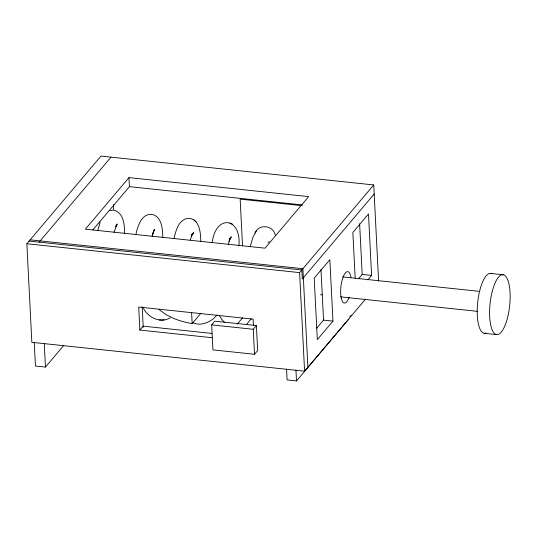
<?xml version="1.0" encoding="UTF-8"?>
<svg xmlns="http://www.w3.org/2000/svg" width="537" height="537" viewBox="0 0 537 537"><rect width="100%" height="100%" fill="white"/><g stroke="black" fill="none" stroke-linecap="round" stroke-linejoin="round"><path stroke-width="0.81" d="M250.161 246.778L252.954 237.139L256.364 231.125M212.162 242.657C215.887 213.491 241.784 217.686 238.884 245.832M97.848 230.386L100.063 222.358M174.062 238.341C175.861 230.319 179.076 218.472 189.212 218.311C199.657 219.425 200.677 232.984 200.771 241.133M228.272 244.463L229.903 238.77L229.051 241.241L231.346 236.844L229.333 239.106L230.42 238.173M190.353 239.999L191.877 235.199L191.219 236.669L193.521 232.635L192.501 233.998M135.989 233.998C137.855 225.889 141.453 213.491 151.978 214.37C161.926 216.646 162.637 228.95 162.751 237.186M152.099 236.367L153.173 232.407L152.32 235.132L154.569 229.722L153.602 231.091L154.737 229.567L153.555 230.561M113.998 232.266L117.194 223.996L115.643 226.641L116.777 225.292L115.576 226.218M254.941 233.011C259.069 223.452 273.575 225.198 275.367 235.461M365.207 299.505L304.593 371.188L31.844 342.317L26.85 243.744L100.983 156.079L373.732 184.95L378.598 281.012M39.134 242.14L111.011 157.14M128.974 177.613L85.376 229.165L265.03 248.181L308.627 196.629L128.974 177.613L129.43 186.648L92.834 229.923M34.254 342.693L35.435 366.012L45.464 367.073L63.836 345.345M212.001 337.699L139.868 330.06L143.171 326.154L211.987 333.437M158.999 309.554L165.98 314.608L173.337 318.287A69.555 28.515 -2.9 0 0 192.159 323.61L200.912 313.259M211.679 324.878L214.813 321.173L256.391 325.576L257.659 350.574L254.518 354.286L212.947 349.882L211.679 324.878L253.256 329.282L256.391 325.576M237.294 324.086L242.603 317.797M246.53 324.375L251.316 318.716M304.593 371.188L299.599 272.615L373.732 184.95M374.188 193.991L302.311 278.985L301.854 269.95L29.105 241.079M316.535 328.402L323.543 320.112L320.978 269.467M358.407 278.884L362.186 274.42L359.615 223.775M332.96 321.113L317.327 339.599L314.212 278.159L329.846 259.673L332.96 321.113L323.543 320.112M367.825 279.884L371.597 275.421L368.489 213.981L352.849 232.467L355.165 278.132M349.748 316.931L351.198 315.212M286.55 369.067L287.1 379.921L296.505 380.921L348.641 319.273M217.042 314.95C211.464 321.69 201.899 326.516 193.3 322.918M268.017 242.57L269.238 241.509M191.81 234.521L193.615 233.192L191.696 234.562M170.222 317.857C160.382 323.543 148.199 317.696 143.372 308.211M109.676 210.692L112.73 210.168M159.267 320.039L164.228 319.945M129.43 186.648L302.432 204.959M301.599 205.624L240.167 199.12L242.529 245.839M490.946 273.474L503.323 274.783A30.106 9.841 -84 0 1 506.545 321.26A30.106 9.841 -84 0 1 489.757 317.985A30.106 9.841 -84 0 1 503.323 274.783M362.186 274.42L371.597 275.421M30.153 239.838L302.902 268.708L307.896 367.281M342.747 276.911L479.816 291.416M26.85 243.744L299.599 272.615M320.515 294.726L322.173 294.907M340.451 296.84L477.521 311.346M484.052 333.262L496.43 334.571M114.321 210.303C123.993 213.196 124.597 225.379 124.591 233.729M229.957 222.996L232.743 224.312M193.911 219.848L196.381 222.157M224.741 322.623L222.271 320.045L219.566 316.004M295.961 370.06L296.505 380.921M253.451 325.731L253.115 319.153L138.7 307.036L139.868 330.06M253.256 329.282L254.518 354.286M191.595 312.413L192.159 323.61M142.171 306.587L143.225 327.322M113.414 204.617L113.71 210.45M44.282 343.754L45.464 367.073M349.157 297.23A15.808 5.169 -84 0 1 341.438 298.901A15.808 5.169 -84 0 1 343.559 275.937A15.808 5.169 -84 0 1 350.997 277.3M486.032 333.047A30.106 9.841 -84 0 1 477.655 302.922A30.106 9.841 -84 0 1 491.919 273.816"/></g></svg>
